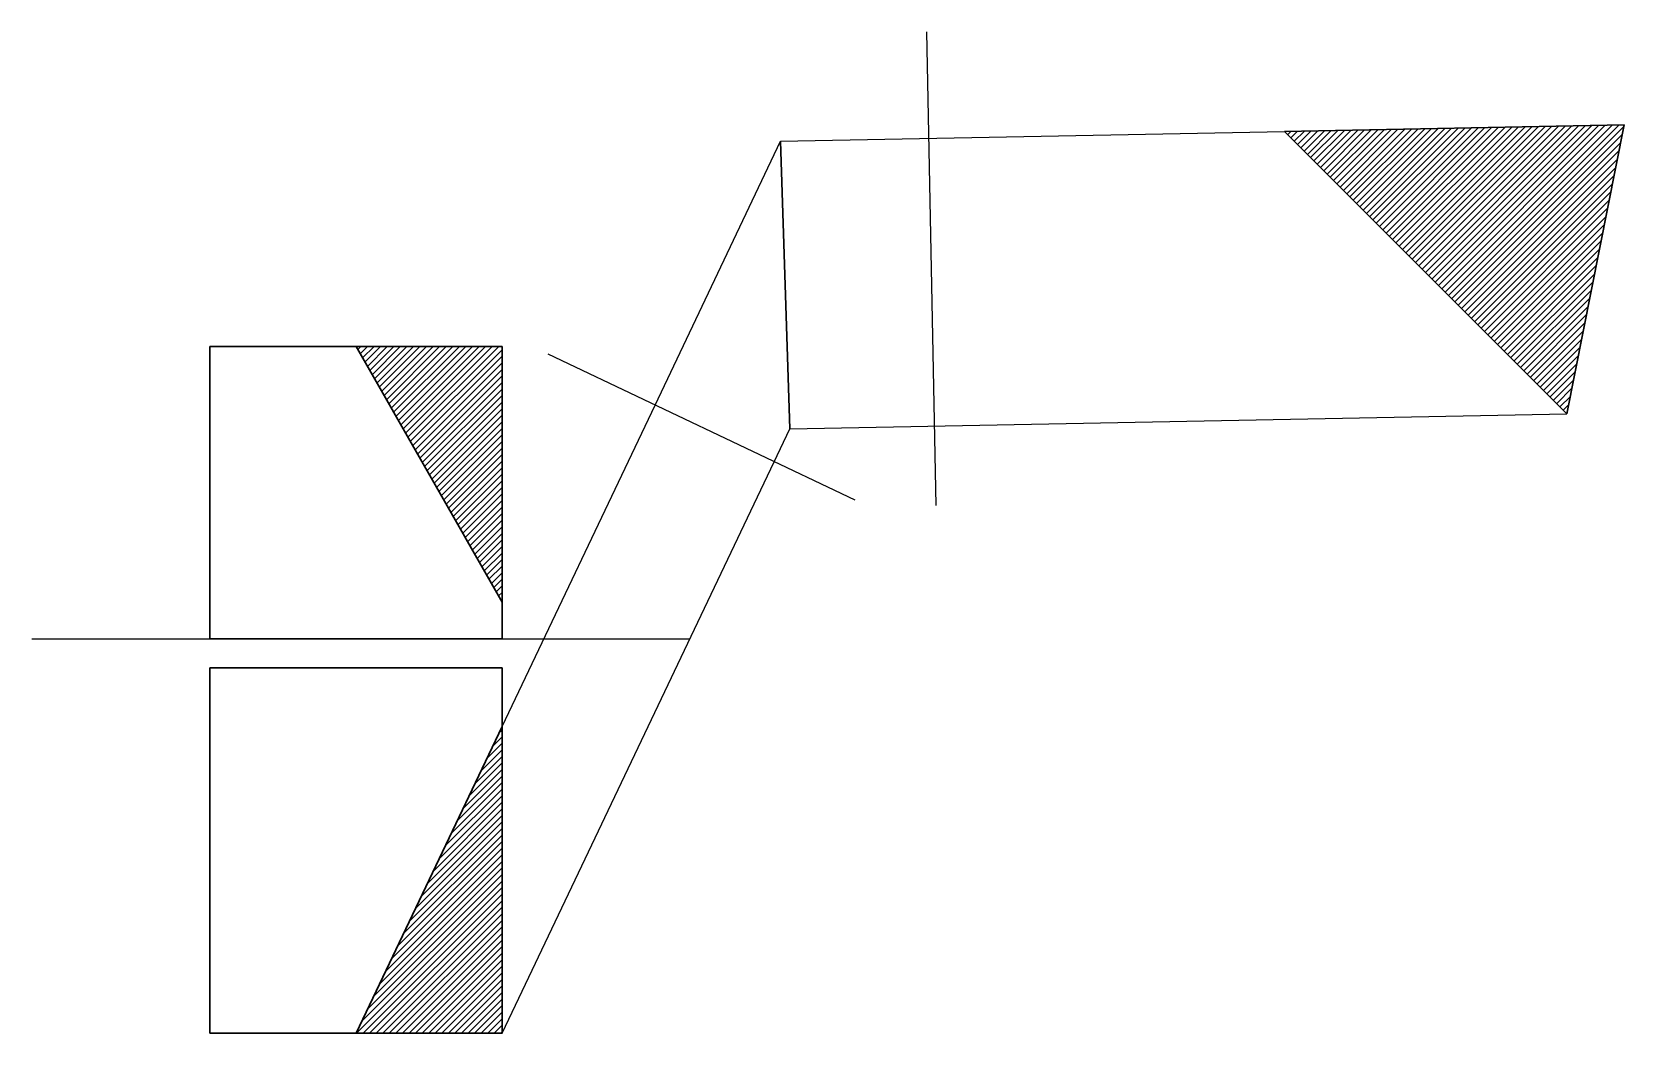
# Model space of a CAD drawing. Header units: millimetres. Extents: x -441 to 1862, y -1431 to 566.
# Drawn here: x -441 to 649, y -1431 to -745 of the extents above; entities that cross this region are included whole.
import ezdxf

# ---------------------------------------------------------------- set-up
doc = ezdxf.new("R2010")
doc.units = ezdxf.units.MM
doc.layers.get('0').update_dxf_attribs({"color": 220})
doc.layers.add('construction', color=130, linetype='Continuous')
doc.layers.add('object', color=7, linetype='Continuous', lineweight=30)

msp = doc.modelspace()

# ---------------------------------------------------------------- hatches: boundary and pattern name
at = {"layer": 'construction'}
h = msp.add_hatch(dxfattribs=at)
h.set_pattern_fill('ANSI31', color=1)
h.paths.add_polyline_path([(649.347, -809.112), (416.797, -813.615), (610.174, -1006.81)])
h.paths.add_polyline_path([(-118.804, -1220.781), (-218.804, -1430.781), (-118.804, -1430.781)])
h.paths.add_polyline_path([(-118.804, -960.781), (-218.804, -960.781), (-118.804, -1135.781)])

# ---------------------------------------------------------------- linework, layer by layer
for p, q in [((171.853, -745.405), (178.131, -1069.603)), ((122.795, -1066.045), (-87.205, -966.045)), ((-440.727, -1160.781), (9.913, -1160.781))]:
    msp.add_line(p, q)
for p, q in [((71.904, -820.293), (416.797, -813.615)), ((-14.083, -1000.865), (71.904, -820.293)), ((-118.804, -1220.781), (-14.083, -1000.865)), ((78.181, -1017.111), (610.174, -1006.81)), ((67.433, -1039.682), (78.181, -1017.111)), ((-118.804, -1430.781), (67.433, -1039.682))]:
    msp.add_line(p, q, dxfattribs=at)
at = {"layer": 'object'}
for p, q in [((416.797, -813.615), (649.347, -809.112)), ((416.797, -813.615), (610.174, -1006.81)), ((649.347, -809.112), (610.174, -1006.81)), ((71.904, -820.293), (78.181, -1017.111)), ((-218.804, -960.781), (-318.804, -960.781)), ((-318.804, -960.781), (-318.804, -1160.781)), ((-118.804, -960.781), (-218.804, -960.781)), ((-118.804, -1135.781), (-218.804, -960.781)), ((-118.804, -1135.781), (-118.804, -960.781)), ((-118.804, -1160.781), (-118.804, -1135.781)), ((-318.804, -1160.781), (-118.804, -1160.781)), ((-118.804, -1180.781), (-318.804, -1180.781)), ((-318.804, -1180.781), (-318.804, -1430.781)), ((-118.804, -1180.781), (-118.804, -1220.781)), ((-218.804, -1430.781), (-118.804, -1220.781)), ((-118.804, -1430.781), (-118.804, -1220.781)), ((-218.804, -1430.781), (-318.804, -1430.781)), ((-218.804, -1430.781), (-118.804, -1430.781))]:
    msp.add_line(p, q, dxfattribs=at)

doc.saveas('drawing.dxf')
